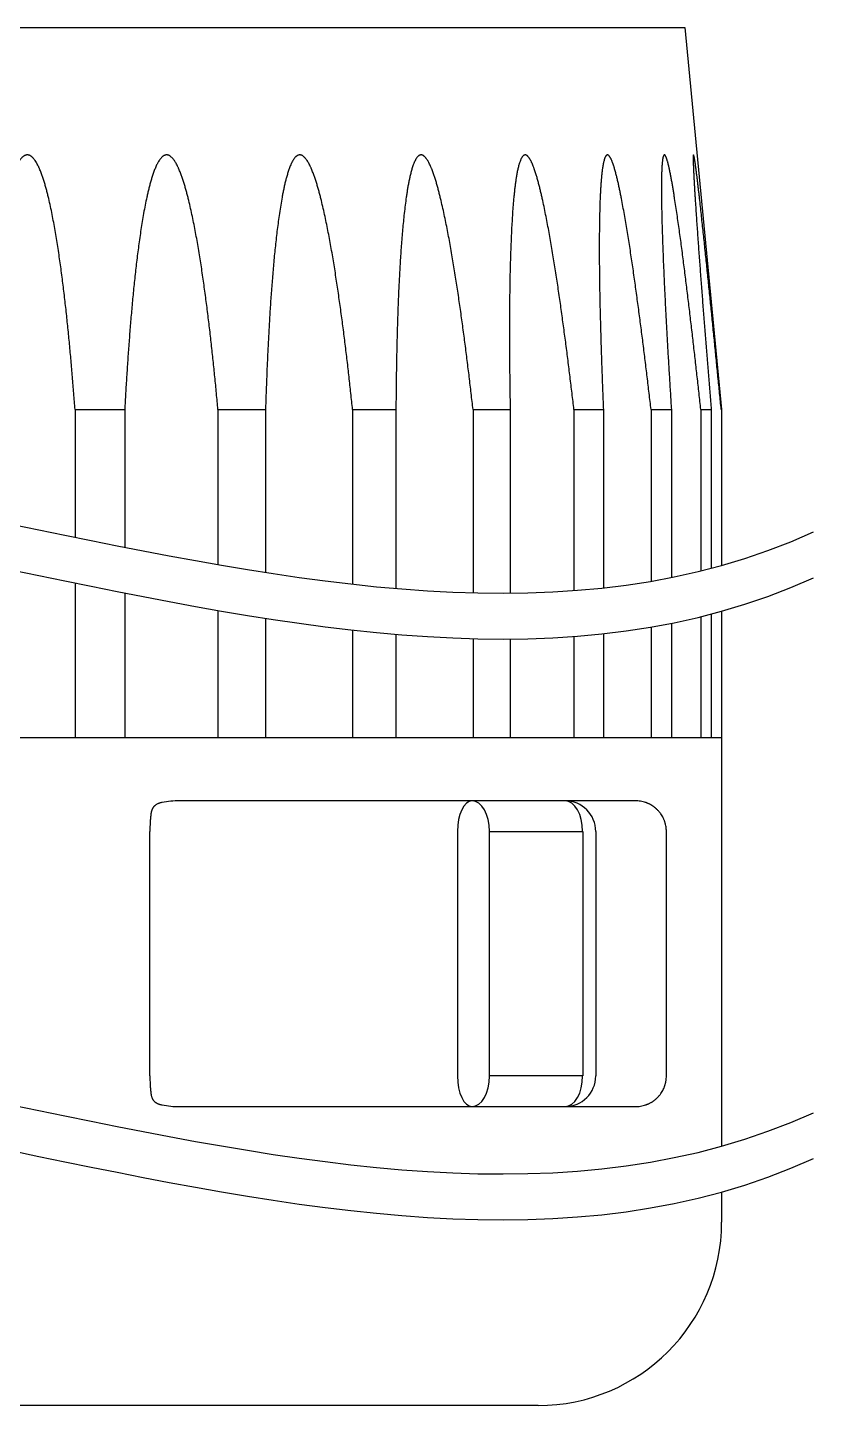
# Model space of a CAD drawing. Extents: x -39 to 75, y -92 to 94.
# Drawn here: x 0.01 to 25.7, y -91.58 to -46.5 of the extents above; entities that cross this region are included whole.
import ezdxf

# ---------------------------------------------------------------- set-up
doc = ezdxf.new("R2010")
doc.units = 0
doc.header["$MEASUREMENT"] = 0
doc.layers.add('MODELSKETCH_VISIBLE', color=7, linetype='CONTINUOUS')

msp = doc.modelspace()

# ---------------------------------------------------------------- linework, layer by layer
at = {"layer": 'MODELSKETCH_VISIBLE'}
for p, q in [((-21.5, -46.5), (21.5, -46.5)), ((21.5, -46.5), (22.7, -59)), ((1.558, -59), (3.184, -59)), ((1.558, -59), (1.558, -63.172)), ((3.184, -59), (3.184, -63.499)), ((6.233, -59), (7.787, -59)), ((6.233, -59), (6.233, -64.069)), ((7.787, -59), (7.787, -64.326)), ((10.635, -59), (10.635, -64.711)), ((10.635, -59), (12.05, -59)), ((12.05, -59), (12.05, -64.851)), ((14.572, -59), (15.787, -59)), ((14.572, -59), (14.572, -64.993)), ((15.787, -59), (15.787, -65.004)), ((17.872, -59), (17.872, -64.92)), ((17.872, -59), (18.833, -59)), ((18.833, -59), (18.833, -64.832)), ((20.392, -59), (20.392, -64.614)), ((20.392, -59), (21.056, -59)), ((21.056, -59), (21.056, -64.49)), ((22.02, -59), (22.02, -64.275)), ((22.02, -59), (22.359, -59)), ((22.359, -59), (22.359, -64.188)), ((22.7, -59), (22.7, -64.096)), ((22.7, -59), (22.7, -64.096)), ((1.558, -64.672), (1.558, -69.727)), ((3.184, -64.999), (3.184, -69.727)), ((6.233, -65.569), (6.233, -69.727)), ((22.02, -65.775), (22.02, -69.727)), ((22.359, -65.688), (22.359, -69.727)), ((22.7, -65.596), (22.7, -83.096)), ((7.787, -65.826), (7.787, -69.727)), ((10.635, -66.211), (10.635, -69.727)), ((20.392, -66.114), (20.392, -69.727)), ((21.056, -65.99), (21.056, -69.727)), ((12.05, -66.351), (12.05, -69.727)), ((14.572, -66.493), (14.572, -69.727)), ((15.787, -66.504), (15.787, -69.727)), ((17.872, -66.42), (17.872, -69.727)), ((18.833, -66.332), (18.833, -69.727)), ((-22.7, -69.727), (22.7, -69.727)), ((8.392, -71.8), (4.973, -71.8)), ((14.538, -71.8), (8.392, -71.8)), ((17.582, -71.8), (14.538, -71.8)), ((18.829, -71.8), (17.487, -71.8)), ((19.875, -71.8), (18.829, -71.8)), ((4.007, -80.8), (4.007, -72.8)), ((14.064, -72.8), (14.064, -80.8)), ((15.111, -80.8), (15.111, -72.8)), ((15.111, -72.8), (18.156, -72.8)), ((18.156, -72.8), (18.156, -80.8)), ((18.582, -72.8), (18.582, -80.8)), ((20.893, -80.8), (20.893, -72.8)), ((18.156, -80.8), (15.111, -80.8)), ((4.973, -81.8), (8.392, -81.8)), ((8.392, -81.8), (14.538, -81.8)), ((14.538, -81.8), (17.582, -81.8)), ((17.487, -81.8), (18.829, -81.8)), ((18.829, -81.8), (19.875, -81.8)), ((22.7, -84.596), (22.7, -85.578)), ((16.7, -91.578), (-16.7, -91.578))]:
    msp.add_line(p, q, dxfattribs=at)
for centre, radius, start, end in [((17.582, -72.8), 1, 0, 90), ((17.582, -80.8), 1, 270, 0), ((16.7, -85.578), 6, 270, 0)]:
    msp.add_arc(centre, radius, start, end, dxfattribs=at)
for centre, major_axis, ratio, start_param, end_param in [((14.538, -72.8), (0, 1), 0.474128, 0, 1.570796), ((14.538, -72.8), (0, 1), 0.573576, 4.712389, 6.283185), ((17.582, -72.8), (0, 1), 0.573576, 4.712389, 6.283185), ((14.538, -80.8), (0, -1), 0.474128, 4.712389, 6.283185), ((14.538, -80.8), (0, 1), 0.573576, 3.141593, 4.712389), ((17.582, -80.8), (0, 1), 0.573576, 3.141593, 4.712389)]:
    msp.add_ellipse(centre, major_axis=major_axis, ratio=ratio, start_param=start_param, end_param=end_param, dxfattribs=at)
for points, knots in [([(1.558, -59), (1.545, -58.822), (1.518, -58.465), (1.475, -57.93), (1.429, -57.396), (1.381, -56.861), (1.328, -56.327), (1.272, -55.794), (1.212, -55.261), (1.146, -54.728), (1.087, -54.285), (1.036, -53.931), (0.996, -53.666), (0.954, -53.402), (0.91, -53.138), (0.862, -52.874), (0.812, -52.611), (0.757, -52.349), (0.708, -52.132), (0.666, -51.958), (0.632, -51.828), (0.597, -51.699), (0.559, -51.57), (0.519, -51.442), (0.482, -51.335), (0.451, -51.25), (0.426, -51.187), (0.404, -51.135), (0.386, -51.093), (0.367, -51.051), (0.342, -51), (0.315, -50.95), (0.292, -50.91), (0.268, -50.871), (0.243, -50.834), (0.215, -50.798), (0.196, -50.776), (0.181, -50.759), (0.164, -50.743), (0.147, -50.728), (0.129, -50.714), (0.115, -50.704), (0.1, -50.695), (0.085, -50.687), (0.07, -50.68), (0.056, -50.675), (0.045, -50.672), (0.037, -50.67), (0.028, -50.669), (0.017, -50.667), (0.002, -50.666), (-0.015, -50.667), (-0.032, -50.669), (-0.049, -50.673), (-0.063, -50.678), (-0.073, -50.682), (-0.084, -50.687), (-0.097, -50.693), (-0.116, -50.705), (-0.135, -50.718), (-0.152, -50.733), (-0.17, -50.748), (-0.19, -50.768), (-0.212, -50.794), (-0.233, -50.821), (-0.259, -50.858), (-0.284, -50.896), (-0.307, -50.935), (-0.329, -50.975), (-0.354, -51.025), (-0.383, -51.087), (-0.41, -51.148), (-0.436, -51.211), (-0.468, -51.295), (-0.505, -51.401), (-0.547, -51.529), (-0.585, -51.659), (-0.622, -51.789), (-0.656, -51.92), (-0.699, -52.095), (-0.75, -52.314), (-0.805, -52.578), (-0.856, -52.842), (-0.904, -53.107), (-0.949, -53.373), (-0.992, -53.639), (-1.033, -53.905), (-1.084, -54.261), (-1.144, -54.706), (-1.209, -55.242), (-1.27, -55.778), (-1.327, -56.314), (-1.379, -56.851), (-1.429, -57.388), (-1.475, -57.925), (-1.518, -58.462), (-1.545, -58.821), (-1.558, -59)], [0.0000002, 0.0000002, 0.0000002, 0.0000002, 0.00053888, 0.00107755, 0.00161623, 0.00215491, 0.00269358, 0.00323226, 0.00377093, 0.00430961, 0.00484829, 0.00511762, 0.00538696, 0.0056563, 0.00592564, 0.00619498, 0.00646431, 0.00673365, 0.00700299, 0.00713766, 0.00727233, 0.007407, 0.00754167, 0.00767633, 0.007811, 0.00787834, 0.00794567, 0.00801301, 0.00804667, 0.00808034, 0.00814768, 0.00821501, 0.00824868, 0.00828235, 0.00834968, 0.00838335, 0.00841701, 0.00843385, 0.00845068, 0.00848435, 0.00850118, 0.00851802, 0.00853485, 0.00855168, 0.00856852, 0.00858535, 0.00859377, 0.00860218, 0.0086106, 0.00861902, 0.00863585, 0.00865268, 0.00866952, 0.00868635, 0.00870319, 0.0087116, 0.00872002, 0.00873685, 0.00875369, 0.00878735, 0.00880419, 0.00882102, 0.00885469, 0.00888836, 0.00892202, 0.00895569, 0.00902302, 0.00905669, 0.00909036, 0.00915769, 0.00922503, 0.00929236, 0.0093597, 0.00942703, 0.0095617, 0.00969637, 0.00983104, 0.00996571, 0.01010038, 0.01023505, 0.01050438, 0.01077372, 0.01104306, 0.0113124, 0.01158174, 0.01185107, 0.01212041, 0.01238975, 0.01292843, 0.0134671, 0.01400578, 0.01454445, 0.01508313, 0.01562181, 0.01616048, 0.01669916, 0.01723783, 0.01723783, 0.01723783, 0.01723783]), ([(6.233, -59), (6.217, -58.822), (6.183, -58.465), (6.131, -57.93), (6.076, -57.396), (6.018, -56.861), (5.957, -56.327), (5.892, -55.794), (5.823, -55.261), (5.749, -54.728), (5.683, -54.285), (5.627, -53.931), (5.583, -53.666), (5.537, -53.402), (5.488, -53.138), (5.437, -52.874), (5.383, -52.611), (5.325, -52.349), (5.273, -52.132), (5.228, -51.958), (5.193, -51.828), (5.156, -51.699), (5.117, -51.57), (5.075, -51.442), (5.037, -51.335), (5.005, -51.25), (4.98, -51.187), (4.957, -51.135), (4.938, -51.093), (4.919, -51.051), (4.894, -51), (4.867, -50.95), (4.844, -50.91), (4.819, -50.871), (4.794, -50.834), (4.766, -50.798), (4.747, -50.776), (4.732, -50.759), (4.715, -50.743), (4.698, -50.728), (4.68, -50.714), (4.666, -50.704), (4.652, -50.695), (4.637, -50.687), (4.622, -50.68), (4.608, -50.675), (4.597, -50.672), (4.589, -50.67), (4.581, -50.669), (4.57, -50.667), (4.556, -50.666), (4.539, -50.667), (4.522, -50.669), (4.506, -50.673), (4.492, -50.678), (4.482, -50.682), (4.472, -50.687), (4.459, -50.693), (4.44, -50.705), (4.422, -50.718), (4.405, -50.733), (4.389, -50.748), (4.37, -50.768), (4.348, -50.794), (4.328, -50.821), (4.303, -50.858), (4.28, -50.896), (4.258, -50.935), (4.237, -50.975), (4.213, -51.025), (4.186, -51.087), (4.161, -51.148), (4.137, -51.211), (4.107, -51.295), (4.073, -51.401), (4.034, -51.529), (3.999, -51.659), (3.966, -51.789), (3.935, -51.92), (3.895, -52.095), (3.85, -52.314), (3.801, -52.578), (3.756, -52.842), (3.714, -53.107), (3.674, -53.373), (3.638, -53.639), (3.603, -53.905), (3.559, -54.261), (3.509, -54.706), (3.455, -55.242), (3.405, -55.778), (3.36, -56.314), (3.319, -56.851), (3.28, -57.388), (3.245, -57.925), (3.213, -58.462), (3.194, -58.821), (3.184, -59)], [0.0000002, 0.0000002, 0.0000002, 0.0000002, 0.00053888, 0.00107755, 0.00161623, 0.00215491, 0.00269358, 0.00323226, 0.00377093, 0.00430961, 0.00484829, 0.00511762, 0.00538696, 0.0056563, 0.00592564, 0.00619498, 0.00646431, 0.00673365, 0.00700299, 0.00713766, 0.00727233, 0.007407, 0.00754167, 0.00767633, 0.007811, 0.00787834, 0.00794567, 0.00801301, 0.00804667, 0.00808034, 0.00814768, 0.00821501, 0.00824868, 0.00828235, 0.00834968, 0.00838335, 0.00841701, 0.00843385, 0.00845068, 0.00848435, 0.00850118, 0.00851802, 0.00853485, 0.00855168, 0.00856852, 0.00858535, 0.00859377, 0.00860218, 0.0086106, 0.00861902, 0.00863585, 0.00865268, 0.00866952, 0.00868635, 0.00870319, 0.0087116, 0.00872002, 0.00873685, 0.00875369, 0.00878735, 0.00880419, 0.00882102, 0.00885469, 0.00888836, 0.00892202, 0.00895569, 0.00902302, 0.00905669, 0.00909036, 0.00915769, 0.00922503, 0.00929236, 0.0093597, 0.00942703, 0.0095617, 0.00969637, 0.00983104, 0.00996571, 0.01010038, 0.01023505, 0.01050438, 0.01077372, 0.01104306, 0.0113124, 0.01158174, 0.01185107, 0.01212041, 0.01238975, 0.01292843, 0.0134671, 0.01400578, 0.01454445, 0.01508313, 0.01562181, 0.01616048, 0.01669916, 0.01723783, 0.01723783, 0.01723783, 0.01723783]), ([(10.635, -59), (10.616, -58.822), (10.578, -58.465), (10.519, -57.93), (10.458, -57.396), (10.393, -56.861), (10.326, -56.327), (10.255, -55.794), (10.18, -55.261), (10.101, -54.728), (10.031, -54.285), (9.972, -53.931), (9.926, -53.666), (9.878, -53.402), (9.827, -53.138), (9.775, -52.874), (9.719, -52.611), (9.66, -52.349), (9.607, -52.132), (9.562, -51.958), (9.527, -51.828), (9.49, -51.699), (9.451, -51.57), (9.409, -51.442), (9.372, -51.335), (9.34, -51.25), (9.315, -51.187), (9.293, -51.135), (9.275, -51.093), (9.256, -51.051), (9.232, -51), (9.205, -50.95), (9.183, -50.91), (9.16, -50.871), (9.135, -50.834), (9.109, -50.798), (9.091, -50.776), (9.076, -50.759), (9.06, -50.743), (9.044, -50.728), (9.027, -50.714), (9.014, -50.704), (9, -50.695), (8.986, -50.687), (8.972, -50.68), (8.959, -50.675), (8.949, -50.672), (8.941, -50.67), (8.933, -50.669), (8.923, -50.667), (8.91, -50.666), (8.894, -50.667), (8.878, -50.669), (8.863, -50.673), (8.851, -50.678), (8.841, -50.682), (8.832, -50.687), (8.82, -50.693), (8.803, -50.705), (8.786, -50.718), (8.771, -50.733), (8.756, -50.748), (8.738, -50.768), (8.719, -50.794), (8.7, -50.821), (8.678, -50.858), (8.657, -50.896), (8.637, -50.935), (8.618, -50.975), (8.597, -51.025), (8.573, -51.087), (8.55, -51.148), (8.529, -51.211), (8.503, -51.295), (8.472, -51.401), (8.439, -51.529), (8.408, -51.659), (8.38, -51.789), (8.353, -51.92), (8.32, -52.095), (8.282, -52.314), (8.241, -52.578), (8.203, -52.842), (8.169, -53.107), (8.138, -53.373), (8.108, -53.639), (8.081, -53.905), (8.047, -54.261), (8.009, -54.706), (7.968, -55.242), (7.932, -55.778), (7.9, -56.314), (7.872, -56.851), (7.846, -57.388), (7.824, -57.925), (7.804, -58.462), (7.793, -58.821), (7.787, -59)], [0.0000002, 0.0000002, 0.0000002, 0.0000002, 0.00053888, 0.00107755, 0.00161623, 0.00215491, 0.00269358, 0.00323226, 0.00377093, 0.00430961, 0.00484829, 0.00511762, 0.00538696, 0.0056563, 0.00592564, 0.00619498, 0.00646431, 0.00673365, 0.00700299, 0.00713766, 0.00727233, 0.007407, 0.00754167, 0.00767633, 0.007811, 0.00787834, 0.00794567, 0.00801301, 0.00804667, 0.00808034, 0.00814768, 0.00821501, 0.00824868, 0.00828235, 0.00834968, 0.00838335, 0.00841701, 0.00843385, 0.00845068, 0.00848435, 0.00850118, 0.00851802, 0.00853485, 0.00855168, 0.00856852, 0.00858535, 0.00859377, 0.00860218, 0.0086106, 0.00861902, 0.00863585, 0.00865268, 0.00866952, 0.00868635, 0.00870319, 0.0087116, 0.00872002, 0.00873685, 0.00875369, 0.00878735, 0.00880419, 0.00882102, 0.00885469, 0.00888836, 0.00892202, 0.00895569, 0.00902302, 0.00905669, 0.00909036, 0.00915769, 0.00922503, 0.00929236, 0.0093597, 0.00942703, 0.0095617, 0.00969637, 0.00983104, 0.00996571, 0.01010038, 0.01023505, 0.01050438, 0.01077372, 0.01104306, 0.0113124, 0.01158174, 0.01185107, 0.01212041, 0.01238975, 0.01292843, 0.0134671, 0.01400578, 0.01454445, 0.01508313, 0.01562181, 0.01616048, 0.01669916, 0.01723783, 0.01723783, 0.01723783, 0.01723783]), ([(14.572, -59), (14.552, -58.822), (14.511, -58.465), (14.448, -57.93), (14.382, -57.396), (14.314, -56.861), (14.243, -56.327), (14.17, -55.794), (14.093, -55.261), (14.012, -54.728), (13.941, -54.285), (13.881, -53.931), (13.835, -53.666), (13.787, -53.402), (13.737, -53.138), (13.685, -52.874), (13.63, -52.611), (13.572, -52.349), (13.521, -52.132), (13.478, -51.958), (13.444, -51.828), (13.409, -51.699), (13.372, -51.57), (13.332, -51.442), (13.297, -51.335), (13.267, -51.25), (13.244, -51.187), (13.224, -51.135), (13.207, -51.093), (13.189, -51.051), (13.166, -51), (13.142, -50.95), (13.121, -50.91), (13.1, -50.871), (13.078, -50.834), (13.053, -50.798), (13.037, -50.776), (13.023, -50.759), (13.009, -50.743), (12.995, -50.728), (12.979, -50.714), (12.967, -50.704), (12.955, -50.695), (12.942, -50.687), (12.929, -50.68), (12.918, -50.675), (12.909, -50.672), (12.902, -50.67), (12.895, -50.669), (12.886, -50.667), (12.874, -50.666), (12.861, -50.667), (12.847, -50.669), (12.833, -50.673), (12.822, -50.678), (12.814, -50.682), (12.806, -50.687), (12.796, -50.693), (12.78, -50.705), (12.766, -50.718), (12.753, -50.733), (12.74, -50.748), (12.724, -50.768), (12.708, -50.794), (12.692, -50.821), (12.673, -50.858), (12.655, -50.896), (12.638, -50.935), (12.623, -50.975), (12.604, -51.025), (12.584, -51.087), (12.566, -51.148), (12.548, -51.211), (12.527, -51.295), (12.502, -51.401), (12.475, -51.529), (12.45, -51.659), (12.428, -51.789), (12.407, -51.92), (12.381, -52.095), (12.352, -52.314), (12.321, -52.578), (12.293, -52.842), (12.268, -53.107), (12.245, -53.373), (12.225, -53.639), (12.206, -53.905), (12.183, -54.261), (12.158, -54.706), (12.133, -55.242), (12.112, -55.778), (12.095, -56.314), (12.081, -56.851), (12.069, -57.388), (12.061, -57.925), (12.054, -58.462), (12.052, -58.821), (12.05, -59)], [0.0000002, 0.0000002, 0.0000002, 0.0000002, 0.00053888, 0.00107755, 0.00161623, 0.00215491, 0.00269358, 0.00323226, 0.00377093, 0.00430961, 0.00484829, 0.00511762, 0.00538696, 0.0056563, 0.00592564, 0.00619498, 0.00646431, 0.00673365, 0.00700299, 0.00713766, 0.00727233, 0.007407, 0.00754167, 0.00767633, 0.007811, 0.00787834, 0.00794567, 0.00801301, 0.00804667, 0.00808034, 0.00814768, 0.00821501, 0.00824868, 0.00828235, 0.00834968, 0.00838335, 0.00841701, 0.00843385, 0.00845068, 0.00848435, 0.00850118, 0.00851802, 0.00853485, 0.00855168, 0.00856852, 0.00858535, 0.00859377, 0.00860218, 0.0086106, 0.00861902, 0.00863585, 0.00865268, 0.00866952, 0.00868635, 0.00870319, 0.0087116, 0.00872002, 0.00873685, 0.00875369, 0.00878735, 0.00880419, 0.00882102, 0.00885469, 0.00888836, 0.00892202, 0.00895569, 0.00902302, 0.00905669, 0.00909036, 0.00915769, 0.00922503, 0.00929236, 0.0093597, 0.00942703, 0.0095617, 0.00969637, 0.00983104, 0.00996571, 0.01010038, 0.01023505, 0.01050438, 0.01077372, 0.01104306, 0.0113124, 0.01158174, 0.01185107, 0.01212041, 0.01238975, 0.01292843, 0.0134671, 0.01400578, 0.01454445, 0.01508313, 0.01562181, 0.01616048, 0.01669916, 0.01723783, 0.01723783, 0.01723783, 0.01723783]), ([(17.872, -59), (17.852, -58.822), (17.809, -58.465), (17.744, -57.93), (17.678, -57.396), (17.609, -56.861), (17.538, -56.327), (17.465, -55.794), (17.389, -55.261), (17.31, -54.728), (17.241, -54.285), (17.183, -53.931), (17.139, -53.666), (17.093, -53.402), (17.046, -53.138), (16.997, -52.874), (16.946, -52.611), (16.892, -52.349), (16.845, -52.132), (16.805, -51.958), (16.774, -51.828), (16.742, -51.699), (16.708, -51.57), (16.673, -51.442), (16.641, -51.335), (16.615, -51.25), (16.594, -51.187), (16.576, -51.135), (16.561, -51.093), (16.545, -51.051), (16.525, -51), (16.504, -50.95), (16.486, -50.91), (16.468, -50.871), (16.448, -50.834), (16.427, -50.798), (16.413, -50.776), (16.402, -50.759), (16.39, -50.743), (16.377, -50.728), (16.364, -50.714), (16.354, -50.704), (16.344, -50.695), (16.333, -50.687), (16.322, -50.68), (16.313, -50.675), (16.305, -50.672), (16.3, -50.67), (16.294, -50.669), (16.286, -50.667), (16.276, -50.666), (16.265, -50.667), (16.254, -50.669), (16.243, -50.673), (16.234, -50.678), (16.227, -50.682), (16.22, -50.687), (16.212, -50.693), (16.2, -50.705), (16.188, -50.718), (16.177, -50.733), (16.167, -50.748), (16.155, -50.768), (16.141, -50.794), (16.129, -50.821), (16.114, -50.858), (16.1, -50.896), (16.087, -50.935), (16.075, -50.975), (16.061, -51.025), (16.046, -51.087), (16.032, -51.148), (16.019, -51.211), (16.003, -51.295), (15.985, -51.401), (15.966, -51.529), (15.948, -51.659), (15.932, -51.789), (15.918, -51.92), (15.901, -52.095), (15.881, -52.314), (15.862, -52.578), (15.845, -52.842), (15.83, -53.107), (15.818, -53.373), (15.807, -53.639), (15.797, -53.905), (15.786, -54.261), (15.776, -54.706), (15.768, -55.242), (15.763, -55.778), (15.761, -56.314), (15.762, -56.851), (15.765, -57.388), (15.77, -57.925), (15.777, -58.462), (15.783, -58.821), (15.787, -59)], [0.0000002, 0.0000002, 0.0000002, 0.0000002, 0.00053888, 0.00107755, 0.00161623, 0.00215491, 0.00269358, 0.00323226, 0.00377093, 0.00430961, 0.00484829, 0.00511762, 0.00538696, 0.0056563, 0.00592564, 0.00619498, 0.00646431, 0.00673365, 0.00700299, 0.00713766, 0.00727233, 0.007407, 0.00754167, 0.00767633, 0.007811, 0.00787834, 0.00794567, 0.00801301, 0.00804667, 0.00808034, 0.00814768, 0.00821501, 0.00824868, 0.00828235, 0.00834968, 0.00838335, 0.00841701, 0.00843385, 0.00845068, 0.00848435, 0.00850118, 0.00851802, 0.00853485, 0.00855168, 0.00856852, 0.00858535, 0.00859377, 0.00860218, 0.0086106, 0.00861902, 0.00863585, 0.00865268, 0.00866952, 0.00868635, 0.00870319, 0.0087116, 0.00872002, 0.00873685, 0.00875369, 0.00878735, 0.00880419, 0.00882102, 0.00885469, 0.00888836, 0.00892202, 0.00895569, 0.00902302, 0.00905669, 0.00909036, 0.00915769, 0.00922503, 0.00929236, 0.0093597, 0.00942703, 0.0095617, 0.00969637, 0.00983104, 0.00996571, 0.01010038, 0.01023505, 0.01050438, 0.01077372, 0.01104306, 0.0113124, 0.01158174, 0.01185107, 0.01212041, 0.01238975, 0.01292843, 0.0134671, 0.01400578, 0.01454445, 0.01508313, 0.01562181, 0.01616048, 0.01669916, 0.01723783, 0.01723783, 0.01723783, 0.01723783]), ([(20.392, -59), (20.371, -58.822), (20.329, -58.465), (20.266, -57.93), (20.201, -57.396), (20.135, -56.861), (20.067, -56.327), (19.997, -55.794), (19.925, -55.261), (19.851, -54.728), (19.787, -54.285), (19.735, -53.931), (19.694, -53.666), (19.653, -53.402), (19.61, -53.138), (19.566, -52.874), (19.521, -52.611), (19.473, -52.349), (19.432, -52.132), (19.397, -51.958), (19.371, -51.828), (19.343, -51.699), (19.315, -51.57), (19.284, -51.442), (19.258, -51.335), (19.236, -51.25), (19.219, -51.187), (19.204, -51.135), (19.191, -51.093), (19.179, -51.051), (19.162, -51), (19.145, -50.95), (19.131, -50.91), (19.116, -50.871), (19.1, -50.834), (19.083, -50.798), (19.072, -50.776), (19.063, -50.759), (19.054, -50.743), (19.044, -50.728), (19.034, -50.714), (19.026, -50.704), (19.018, -50.695), (19.01, -50.687), (19.002, -50.68), (18.995, -50.675), (18.989, -50.672), (18.985, -50.67), (18.98, -50.669), (18.974, -50.667), (18.967, -50.666), (18.959, -50.667), (18.95, -50.669), (18.942, -50.673), (18.936, -50.678), (18.931, -50.682), (18.926, -50.687), (18.92, -50.693), (18.911, -50.705), (18.902, -50.718), (18.895, -50.733), (18.887, -50.748), (18.879, -50.768), (18.87, -50.794), (18.861, -50.821), (18.851, -50.858), (18.842, -50.896), (18.833, -50.935), (18.825, -50.975), (18.816, -51.025), (18.806, -51.087), (18.798, -51.148), (18.79, -51.211), (18.78, -51.295), (18.769, -51.401), (18.758, -51.529), (18.749, -51.659), (18.741, -51.789), (18.734, -51.92), (18.725, -52.095), (18.717, -52.314), (18.71, -52.578), (18.704, -52.842), (18.701, -53.107), (18.699, -53.373), (18.698, -53.639), (18.698, -53.905), (18.7, -54.261), (18.705, -54.706), (18.713, -55.242), (18.725, -55.778), (18.738, -56.314), (18.754, -56.851), (18.771, -57.388), (18.79, -57.925), (18.811, -58.462), (18.826, -58.821), (18.833, -59)], [0.0000002, 0.0000002, 0.0000002, 0.0000002, 0.00053888, 0.00107755, 0.00161623, 0.00215491, 0.00269358, 0.00323226, 0.00377093, 0.00430961, 0.00484829, 0.00511762, 0.00538696, 0.0056563, 0.00592564, 0.00619498, 0.00646431, 0.00673365, 0.00700299, 0.00713766, 0.00727233, 0.007407, 0.00754167, 0.00767633, 0.007811, 0.00787834, 0.00794567, 0.00801301, 0.00804667, 0.00808034, 0.00814768, 0.00821501, 0.00824868, 0.00828235, 0.00834968, 0.00838335, 0.00841701, 0.00843385, 0.00845068, 0.00848435, 0.00850118, 0.00851802, 0.00853485, 0.00855168, 0.00856852, 0.00858535, 0.00859377, 0.00860218, 0.0086106, 0.00861902, 0.00863585, 0.00865268, 0.00866952, 0.00868635, 0.00870319, 0.0087116, 0.00872002, 0.00873685, 0.00875369, 0.00878735, 0.00880419, 0.00882102, 0.00885469, 0.00888836, 0.00892202, 0.00895569, 0.00902302, 0.00905669, 0.00909036, 0.00915769, 0.00922503, 0.00929236, 0.0093597, 0.00942703, 0.0095617, 0.00969637, 0.00983104, 0.00996571, 0.01010038, 0.01023505, 0.01050438, 0.01077372, 0.01104306, 0.0113124, 0.01158174, 0.01185107, 0.01212041, 0.01238975, 0.01292843, 0.0134671, 0.01400578, 0.01454445, 0.01508313, 0.01562181, 0.01616048, 0.01669916, 0.01723783, 0.01723783, 0.01723783, 0.01723783]), ([(22.02, -59), (22, -58.822), (21.961, -58.465), (21.901, -57.93), (21.841, -57.396), (21.78, -56.861), (21.718, -56.327), (21.655, -55.794), (21.591, -55.261), (21.525, -54.728), (21.469, -54.285), (21.423, -53.931), (21.389, -53.666), (21.353, -53.402), (21.317, -53.138), (21.28, -52.874), (21.242, -52.611), (21.203, -52.349), (21.17, -52.132), (21.142, -51.958), (21.121, -51.828), (21.099, -51.699), (21.077, -51.57), (21.053, -51.442), (21.033, -51.335), (21.016, -51.25), (21.003, -51.187), (20.992, -51.135), (20.983, -51.093), (20.974, -51.051), (20.962, -51), (20.949, -50.95), (20.939, -50.91), (20.928, -50.871), (20.917, -50.834), (20.906, -50.798), (20.898, -50.776), (20.892, -50.759), (20.885, -50.743), (20.879, -50.728), (20.872, -50.714), (20.867, -50.704), (20.861, -50.695), (20.856, -50.687), (20.851, -50.68), (20.846, -50.675), (20.843, -50.672), (20.84, -50.67), (20.837, -50.669), (20.833, -50.667), (20.829, -50.666), (20.824, -50.667), (20.818, -50.669), (20.814, -50.673), (20.81, -50.678), (20.807, -50.682), (20.804, -50.687), (20.8, -50.693), (20.795, -50.705), (20.791, -50.718), (20.787, -50.733), (20.783, -50.748), (20.778, -50.768), (20.773, -50.794), (20.769, -50.821), (20.764, -50.858), (20.76, -50.896), (20.756, -50.935), (20.752, -50.975), (20.749, -51.025), (20.745, -51.087), (20.742, -51.148), (20.739, -51.211), (20.736, -51.295), (20.734, -51.401), (20.731, -51.529), (20.73, -51.659), (20.73, -51.789), (20.731, -51.92), (20.732, -52.095), (20.735, -52.314), (20.74, -52.578), (20.746, -52.842), (20.754, -53.107), (20.763, -53.373), (20.772, -53.639), (20.782, -53.905), (20.796, -54.261), (20.816, -54.706), (20.841, -55.242), (20.868, -55.778), (20.896, -56.314), (20.926, -56.851), (20.957, -57.388), (20.989, -57.925), (21.022, -58.462), (21.045, -58.821), (21.056, -59)], [0.0000002, 0.0000002, 0.0000002, 0.0000002, 0.00053888, 0.00107755, 0.00161623, 0.00215491, 0.00269358, 0.00323226, 0.00377093, 0.00430961, 0.00484829, 0.00511762, 0.00538696, 0.0056563, 0.00592564, 0.00619498, 0.00646431, 0.00673365, 0.00700299, 0.00713766, 0.00727233, 0.007407, 0.00754167, 0.00767633, 0.007811, 0.00787834, 0.00794567, 0.00801301, 0.00804667, 0.00808034, 0.00814768, 0.00821501, 0.00824868, 0.00828235, 0.00834968, 0.00838335, 0.00841701, 0.00843385, 0.00845068, 0.00848435, 0.00850118, 0.00851802, 0.00853485, 0.00855168, 0.00856852, 0.00858535, 0.00859377, 0.00860218, 0.0086106, 0.00861902, 0.00863585, 0.00865268, 0.00866952, 0.00868635, 0.00870319, 0.0087116, 0.00872002, 0.00873685, 0.00875369, 0.00878735, 0.00880419, 0.00882102, 0.00885469, 0.00888836, 0.00892202, 0.00895569, 0.00902302, 0.00905669, 0.00909036, 0.00915769, 0.00922503, 0.00929236, 0.0093597, 0.00942703, 0.0095617, 0.00969637, 0.00983104, 0.00996571, 0.01010038, 0.01023505, 0.01050438, 0.01077372, 0.01104306, 0.0113124, 0.01158174, 0.01185107, 0.01212041, 0.01238975, 0.01292843, 0.0134671, 0.01400578, 0.01454445, 0.01508313, 0.01562181, 0.01616048, 0.01669916, 0.01723783, 0.01723783, 0.01723783, 0.01723783]), ([(22.685, -59), (22.668, -58.822), (22.633, -58.465), (22.58, -57.93), (22.527, -57.396), (22.474, -56.861), (22.42, -56.327), (22.367, -55.794), (22.313, -55.261), (22.258, -54.728), (22.213, -54.285), (22.176, -53.931), (22.148, -53.666), (22.12, -53.402), (22.092, -53.138), (22.064, -52.874), (22.036, -52.611), (22.007, -52.349), (21.983, -52.132), (21.963, -51.958), (21.948, -51.828), (21.933, -51.699), (21.918, -51.57), (21.902, -51.442), (21.889, -51.335), (21.878, -51.25), (21.87, -51.187), (21.863, -51.135), (21.858, -51.093), (21.852, -51.051), (21.845, -51), (21.838, -50.95), (21.832, -50.91), (21.826, -50.871), (21.82, -50.834), (21.814, -50.798), (21.81, -50.776), (21.807, -50.759), (21.804, -50.743), (21.801, -50.728), (21.798, -50.714), (21.795, -50.704), (21.793, -50.695), (21.791, -50.687), (21.788, -50.68), (21.787, -50.675), (21.785, -50.672), (21.784, -50.67), (21.783, -50.669), (21.782, -50.667), (21.78, -50.666), (21.779, -50.667), (21.777, -50.669), (21.775, -50.673), (21.774, -50.678), (21.774, -50.682), (21.773, -50.687), (21.772, -50.693), (21.771, -50.705), (21.77, -50.718), (21.77, -50.733), (21.769, -50.748), (21.769, -50.768), (21.769, -50.794), (21.769, -50.821), (21.77, -50.858), (21.77, -50.896), (21.771, -50.935), (21.773, -50.975), (21.774, -51.025), (21.777, -51.087), (21.779, -51.148), (21.782, -51.211), (21.786, -51.295), (21.792, -51.401), (21.798, -51.529), (21.806, -51.659), (21.813, -51.789), (21.821, -51.92), (21.832, -52.095), (21.846, -52.314), (21.864, -52.578), (21.882, -52.842), (21.9, -53.107), (21.919, -53.373), (21.938, -53.639), (21.957, -53.905), (21.984, -54.261), (22.017, -54.706), (22.058, -55.242), (22.099, -55.778), (22.141, -56.314), (22.184, -56.851), (22.227, -57.388), (22.271, -57.925), (22.315, -58.462), (22.345, -58.821), (22.359, -59)], [0.0000002, 0.0000002, 0.0000002, 0.0000002, 0.00053888, 0.00107755, 0.00161623, 0.00215491, 0.00269358, 0.00323226, 0.00377093, 0.00430961, 0.00484829, 0.00511762, 0.00538696, 0.0056563, 0.00592564, 0.00619498, 0.00646431, 0.00673365, 0.00700299, 0.00713766, 0.00727233, 0.007407, 0.00754167, 0.00767633, 0.007811, 0.00787834, 0.00794567, 0.00801301, 0.00804667, 0.00808034, 0.00814768, 0.00821501, 0.00824868, 0.00828235, 0.00834968, 0.00838335, 0.00841701, 0.00843385, 0.00845068, 0.00848435, 0.00850118, 0.00851802, 0.00853485, 0.00855168, 0.00856852, 0.00858535, 0.00859377, 0.00860218, 0.0086106, 0.00861902, 0.00863585, 0.00865268, 0.00866952, 0.00868635, 0.00870319, 0.0087116, 0.00872002, 0.00873685, 0.00875369, 0.00878735, 0.00880419, 0.00882102, 0.00885469, 0.00888836, 0.00892202, 0.00895569, 0.00902302, 0.00905669, 0.00909036, 0.00915769, 0.00922503, 0.00929236, 0.0093597, 0.00942703, 0.0095617, 0.00969637, 0.00983104, 0.00996571, 0.01010038, 0.01023505, 0.01050438, 0.01077372, 0.01104306, 0.0113124, 0.01158174, 0.01185107, 0.01212041, 0.01238975, 0.01292843, 0.0134671, 0.01400578, 0.01454445, 0.01508313, 0.01562181, 0.01616048, 0.01669916, 0.01723783, 0.01723783, 0.01723783, 0.01723783]), ([(4.405, -71.853), (4.391, -71.856), (4.364, -71.862), (4.331, -71.871), (4.306, -71.879), (4.288, -71.886), (4.27, -71.893), (4.247, -71.904), (4.22, -71.918), (4.19, -71.937), (4.168, -71.955), (4.151, -71.971), (4.14, -71.983), (4.129, -71.995), (4.115, -72.012), (4.103, -72.03), (4.092, -72.049), (4.084, -72.064), (4.077, -72.079), (4.069, -72.1), (4.06, -72.126), (4.048, -72.17), (4.042, -72.204), (4.039, -72.228)], [0, 0, 0, 0, 0.0000435414, 0.0000870828, 0.0001088535, 0.0001306242, 0.0001523949, 0.0001741655, 0.0002177069, 0.0002612483, 0.0003047897, 0.0003265604, 0.0003483311, 0.0003701018, 0.0003918725, 0.0004354139, 0.0004571846, 0.0004789553, 0.0005007259, 0.0005224966, 0.000566038, 0.0006095794, 0.0006966622, 0.0006966622, 0.0006966622, 0.0006966622]), ([(20.712, -72.228), (20.696, -72.204), (20.669, -72.17), (20.631, -72.126), (20.601, -72.095), (20.575, -72.069), (20.553, -72.05), (20.537, -72.036), (20.52, -72.022), (20.498, -72.004), (20.475, -71.987), (20.452, -71.971), (20.435, -71.96), (20.42, -71.95), (20.408, -71.943), (20.397, -71.936), (20.382, -71.928), (20.36, -71.915), (20.332, -71.901), (20.305, -71.889), (20.285, -71.88), (20.27, -71.873), (20.255, -71.868), (20.236, -71.86), (20.223, -71.856), (20.215, -71.853)], [0, 0, 0, 0, 0.0000868876, 0.0001303314, 0.0001737752, 0.000217219, 0.0002389409, 0.0002606628, 0.0002823847, 0.0003041066, 0.0003475504, 0.0003692723, 0.0003909942, 0.0004127161, 0.000423577, 0.000434438, 0.0004561599, 0.0004778818, 0.0005213256, 0.0005647694, 0.0005864913, 0.0006082132, 0.0006299351, 0.000651657, 0.0006951008, 0.0006951008, 0.0006951008, 0.0006951008]), ([(4.039, -72.228), (4.037, -72.249), (4.032, -72.292), (4.025, -72.358), (4.021, -72.416), (4.018, -72.463), (4.016, -72.493), (4.014, -72.518), (4.013, -72.542), (4.012, -72.573), (4.01, -72.61), (4.009, -72.66), (4.007, -72.723), (4.007, -72.774), (4.007, -72.8)], [0, 0, 0, 0, 0.0000757705, 0.0001515409, 0.0002273114, 0.0002651966, 0.0003030819, 0.0003220245, 0.0003409671, 0.0003788523, 0.0004167376, 0.0004546228, 0.0005303933, 0.0006061637, 0.0006061637, 0.0006061637, 0.0006061637]), ([(20.893, -72.8), (20.893, -72.774), (20.891, -72.723), (20.882, -72.648), (20.87, -72.586), (20.857, -72.537), (20.849, -72.507), (20.841, -72.482), (20.832, -72.458), (20.821, -72.428), (20.806, -72.393), (20.785, -72.348), (20.754, -72.292), (20.727, -72.249), (20.712, -72.228)], [0, 0, 0, 0, 0.0000757648, 0.0001515295, 0.0002272943, 0.0002651767, 0.0003030591, 0.0003220003, 0.0003409415, 0.0003788239, 0.0004167062, 0.0004545886, 0.0005303534, 0.0006061182, 0.0006061182, 0.0006061182, 0.0006061182]), ([(4.007, -80.8), (4.007, -80.826), (4.007, -80.877), (4.009, -80.952), (4.011, -81.014), (4.013, -81.063), (4.015, -81.093), (4.016, -81.118), (4.018, -81.142), (4.02, -81.172), (4.023, -81.207), (4.026, -81.252), (4.032, -81.308), (4.037, -81.351), (4.039, -81.372)], [0, 0, 0, 0, 0.0000757648, 0.0001515295, 0.0002272943, 0.0002651767, 0.0003030591, 0.0003220003, 0.0003409415, 0.0003788239, 0.0004167062, 0.0004545886, 0.0005303534, 0.0006061182, 0.0006061182, 0.0006061182, 0.0006061182]), ([(20.712, -81.372), (20.727, -81.351), (20.754, -81.308), (20.79, -81.242), (20.816, -81.184), (20.834, -81.137), (20.844, -81.107), (20.852, -81.082), (20.859, -81.058), (20.867, -81.027), (20.875, -80.99), (20.883, -80.94), (20.891, -80.877), (20.893, -80.826), (20.893, -80.8)], [0, 0, 0, 0, 0.0000757705, 0.0001515409, 0.0002273114, 0.0002651966, 0.0003030819, 0.0003220245, 0.0003409671, 0.0003788523, 0.0004167376, 0.0004546228, 0.0005303933, 0.0006061637, 0.0006061637, 0.0006061637, 0.0006061637]), ([(4.039, -81.372), (4.042, -81.396), (4.048, -81.43), (4.06, -81.474), (4.071, -81.505), (4.082, -81.531), (4.092, -81.55), (4.1, -81.564), (4.109, -81.578), (4.121, -81.596), (4.135, -81.613), (4.151, -81.629), (4.163, -81.64), (4.174, -81.65), (4.183, -81.657), (4.193, -81.664), (4.205, -81.672), (4.225, -81.685), (4.252, -81.699), (4.281, -81.711), (4.305, -81.72), (4.324, -81.727), (4.344, -81.732), (4.371, -81.74), (4.391, -81.744), (4.405, -81.747)], [0, 0, 0, 0, 0.0000868876, 0.0001303314, 0.0001737752, 0.000217219, 0.0002389409, 0.0002606628, 0.0002823847, 0.0003041066, 0.0003475504, 0.0003692723, 0.0003909942, 0.0004127161, 0.000423577, 0.000434438, 0.0004561599, 0.0004778818, 0.0005213256, 0.0005647694, 0.0005864913, 0.0006082132, 0.0006299351, 0.000651657, 0.0006951008, 0.0006951008, 0.0006951008, 0.0006951008]), ([(20.215, -81.747), (20.223, -81.744), (20.24, -81.738), (20.264, -81.729), (20.284, -81.721), (20.299, -81.714), (20.315, -81.707), (20.337, -81.696), (20.365, -81.682), (20.399, -81.663), (20.428, -81.645), (20.451, -81.629), (20.469, -81.617), (20.486, -81.605), (20.508, -81.588), (20.531, -81.57), (20.553, -81.551), (20.569, -81.536), (20.585, -81.521), (20.606, -81.5), (20.631, -81.474), (20.669, -81.43), (20.696, -81.396), (20.712, -81.372)], [0, 0, 0, 0, 0.0000435414, 0.0000870828, 0.0001088535, 0.0001306242, 0.0001523949, 0.0001741655, 0.0002177069, 0.0002612483, 0.0003047897, 0.0003265604, 0.0003483311, 0.0003701018, 0.0003918725, 0.0004354139, 0.0004571846, 0.0004789553, 0.0005007259, 0.0005224966, 0.000566038, 0.0006095794, 0.0006966622, 0.0006966622, 0.0006966622, 0.0006966622])]:
    msp.add_open_spline(points, degree=3, knots=knots, dxfattribs=at)
for points in [[(-25.685, -63), (-11.289, -55.165), (10.015, -70.178), (25.7, -63)], [(-25.685, -64.5), (-11.289, -56.665), (10.015, -71.678), (25.7, -64.5)], [(4.973, -71.8), (4.878, -71.8), (4.688, -71.808), (4.5, -71.835), (4.405, -71.853)], [(20.215, -71.853), (20.16, -71.835), (20.048, -71.808), (19.933, -71.8), (19.875, -71.8)], [(-25.685, -82), (-11.289, -74.165), (10.015, -89.178), (25.7, -82)], [(-25.685, -83.5), (-11.289, -75.665), (10.015, -90.678), (25.7, -83.5)], [(4.405, -81.747), (4.5, -81.765), (4.688, -81.792), (4.878, -81.8), (4.973, -81.8)], [(19.875, -81.8), (19.933, -81.8), (20.048, -81.792), (20.16, -81.765), (20.215, -81.747)]]:
    msp.add_open_spline(points, degree=3, dxfattribs=at)

doc.saveas('drawing.dxf')
